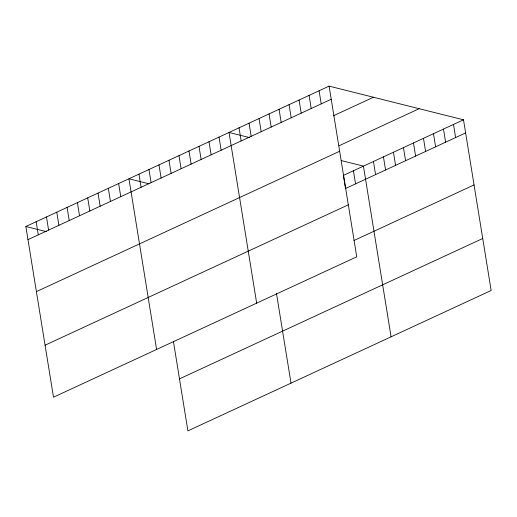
<?xml version="1.0" encoding="UTF-8"?>
<svg xmlns="http://www.w3.org/2000/svg" width="517" height="517" viewBox="0 0 517 517"><rect width="100%" height="100%" fill="white"/><g stroke="black" fill="none" stroke-linecap="round" stroke-linejoin="round"><path stroke-width="0.78" d="M329.096 86.132L356.743 256.82L53.497 397.192L25.85 226.504L329.096 86.132L463.503 119.808L491.15 290.496L187.904 430.868L173.408 341.369M27.976 239.63L331.223 99.258M333.426 115.776L373.455 97.248M339.094 145.755L419.151 108.699M36.397 291.62L339.643 151.248M343.417 175.399L463.503 119.808M465.63 132.927L345.543 188.518L343.547 176.168M45.076 345.194L348.322 204.822M353.964 240.515L474.05 184.924M179.477 378.871L482.729 238.499M249.724 137.645L229.025 132.455L256.671 303.143M341.259 160.574L363.432 166.131L391.078 336.819M148.915 183.781L128.953 178.779L156.599 349.466M25.85 226.504L46.549 231.694M453.499 124.442L455.626 137.561M443.489 129.076L445.615 142.194M433.485 133.709L435.611 146.828M423.475 138.336L425.601 151.462M413.471 142.97L415.597 156.089M403.46 147.603L405.587 160.722M393.456 152.237L395.583 165.356M383.446 156.864L385.572 169.99M373.442 161.498L375.568 174.623M353.428 170.765L355.554 183.884M319.092 90.766L321.219 103.885M309.082 95.399L311.208 108.518M299.078 100.033L301.204 113.152M289.068 104.66L291.194 117.786M279.064 109.294L281.19 122.419M269.053 113.927L271.179 127.046M259.049 118.561L261.175 131.68M249.039 123.195L251.165 136.314M276.511 293.643L291.006 383.142M239.035 127.822L241.161 140.947M219.021 137.089L221.147 150.208M209.01 141.723L211.136 154.841M199.006 146.356L201.132 159.475M188.996 150.983L191.122 164.109M178.992 155.617L181.118 168.736M168.981 160.251L171.108 173.369M158.977 164.884L161.104 178.003M148.967 169.518L151.093 182.637M138.963 174.145L141.089 187.27M118.645 183.554L120.771 196.673M108.331 188.324L110.457 201.443M98.023 193.1L100.149 206.218M87.716 197.869L89.835 210.988M77.401 202.645L79.528 215.763M67.094 207.414L69.22 220.539M56.78 212.19L58.906 225.309M46.472 216.959L48.598 230.084M36.158 221.735L38.284 234.854"/></g></svg>
